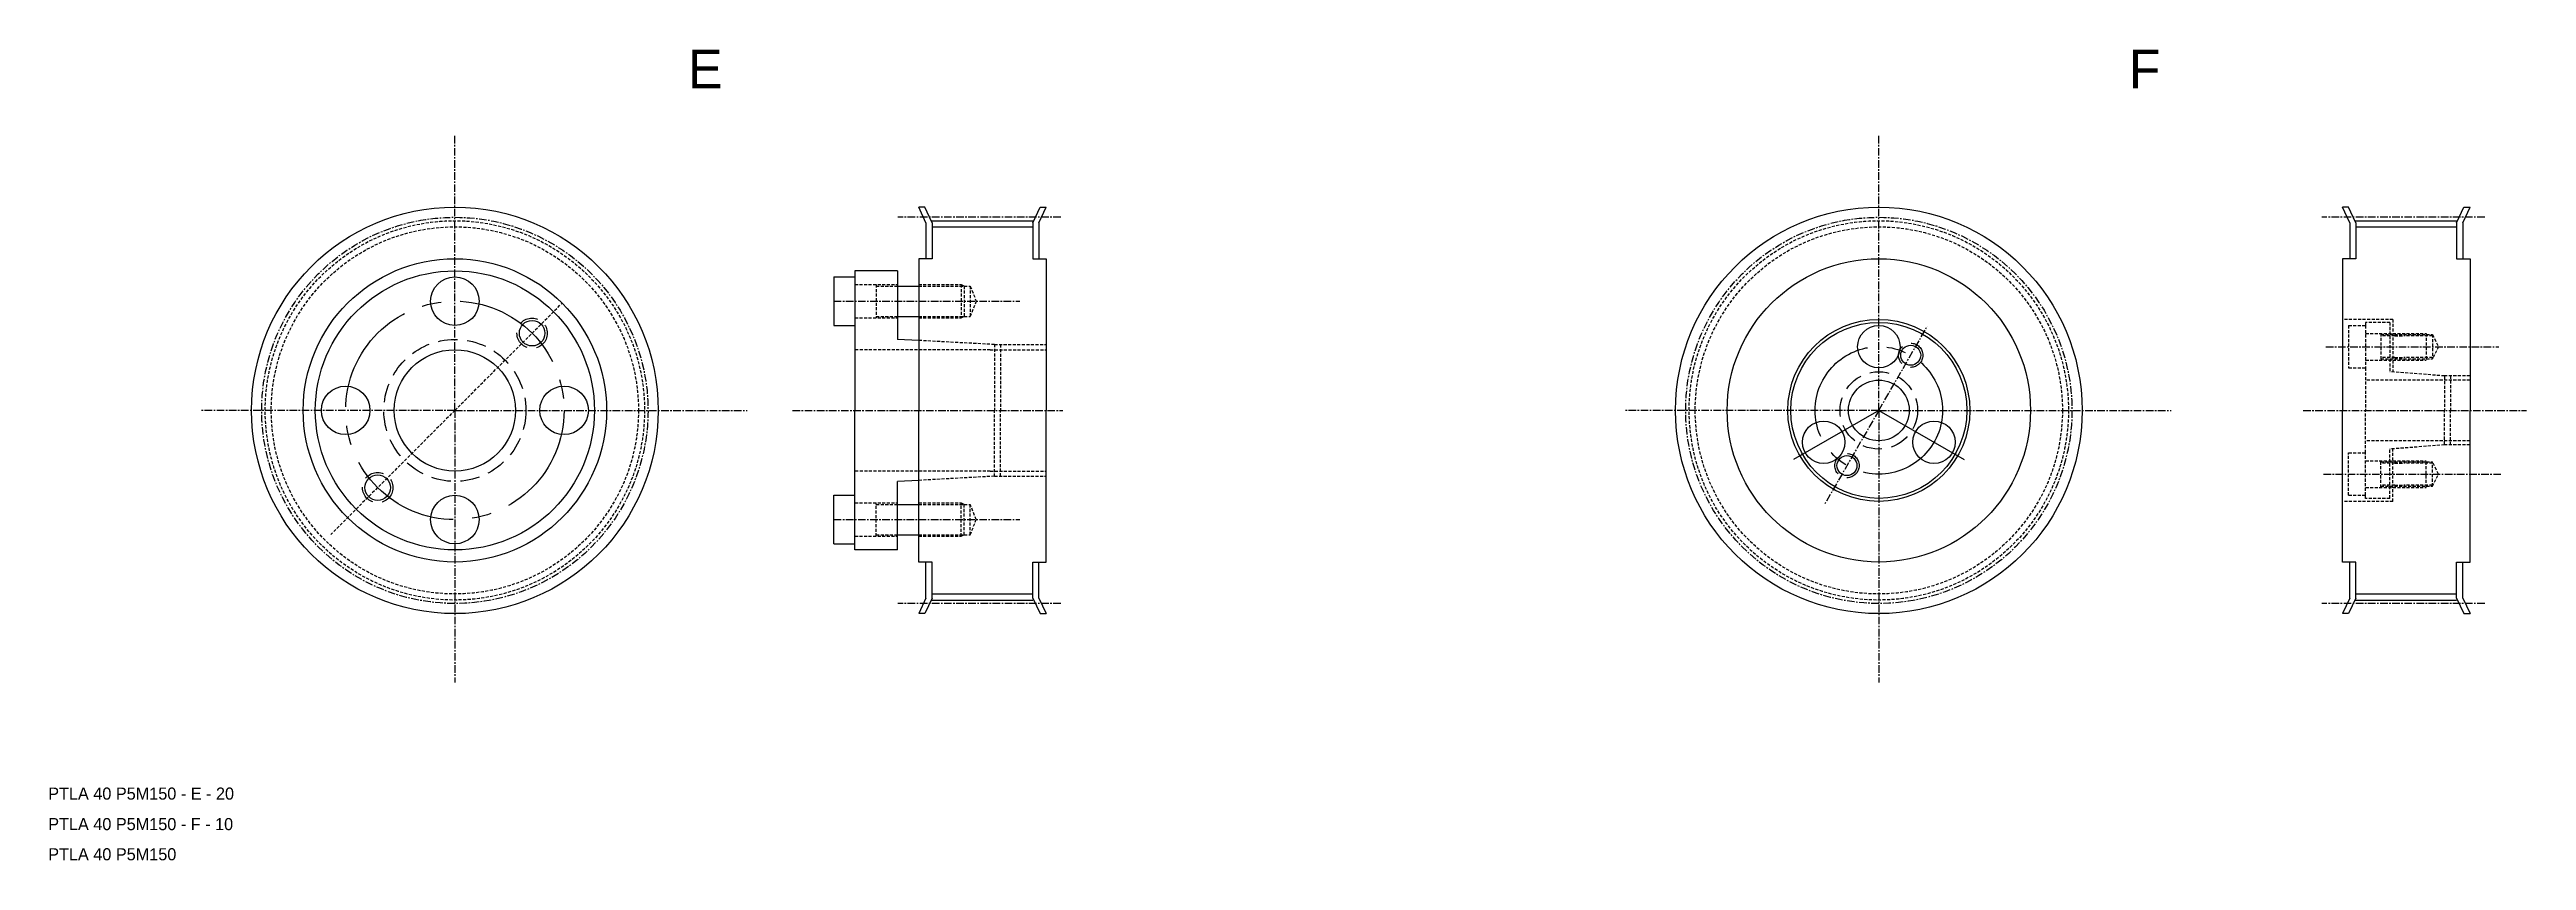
# Model space of a CAD drawing. Extents: x -215 to 193, y 882 to 1016.
import ezdxf

# ---------------------------------------------------------------- set-up
doc = ezdxf.new("R2010")
doc.units = 0
for name, pattern in [('CENTER', [2, 1.25, -0.25, 0.25, -0.25]), ('CENTER2', [28.575, 19.05, -3.175, 3.175, -3.175]), ('DASHED', [0.75, 0.5, -0.25]), ('HIDDEN2', [4.7625, 3.175, -1.5875])]:
    doc.linetypes.add(name, pattern=pattern)
doc.layers.get('0').update_dxf_attribs({"linetype": 'CONTINUOUS'})
doc.layers.add('CENTER', color=1, linetype='CENTER')

# ---------------------------------------------------------------- blocks, each defined once
blk = doc.blocks.new('*U50')
at = {"color": 7}
blk.add_text('E', height=6.4, dxfattribs=at).set_placement((-109.96, 1009.61))
blk = doc.blocks.new('*U51')
at = {"color": 7}
blk.add_text('F', height=6.4, dxfattribs=at).set_placement((127.48, 1009.61))

msp = doc.modelspace()

# ---------------------------------------------------------------- linework, layer by layer
at = {"color": 7, "linetype": 'CONTINUOUS'}
for p, q in [((-70.95, 990.03), (-71.95, 990.03)), ((-70.75, 987.47), (-71.95, 990.03)), ((-69.75, 987.47), (-70.95, 990.03)), ((-53.15, 987.47), (-51.95, 990.03)), ((-52.15, 987.47), (-50.95, 990.03)), ((-51.95, 990.03), (-50.95, 990.03)), ((163.92, 987.47), (162.72, 990.03)), ((163.72, 990.03), (162.72, 990.03)), ((164.92, 987.47), (163.72, 990.03)), ((181.52, 987.47), (182.72, 990.03)), ((182.52, 987.47), (183.72, 990.03)), ((182.72, 990.03), (183.72, 990.03)), ((-70.75, 987.47), (-70.75, 981.53)), ((-69.9, 987.79), (-53.15, 987.79)), ((-69.75, 987.47), (-69.75, 981.53)), ((-69.75, 986.79), (-53.15, 986.79)), ((-53.15, 987.47), (-53.15, 981.53)), ((-52.15, 987.47), (-52.15, 981.53)), ((163.92, 987.47), (163.92, 981.53)), ((164.78, 987.79), (181.52, 987.79)), ((164.92, 987.47), (164.92, 981.53)), ((164.92, 986.79), (181.52, 986.79)), ((181.52, 987.47), (181.52, 981.53)), ((182.52, 987.47), (182.52, 981.53)), ((-69.75, 981.53), (-71.95, 981.53)), ((-71.95, 981.53), (-71.95, 956.53)), ((-53.15, 981.53), (-52.15, 981.53)), ((-52.65, 981.53), (-50.95, 981.53)), ((-50.95, 981.53), (-50.95, 956.53)), ((162.72, 981.53), (162.72, 956.53)), ((164.92, 981.53), (162.72, 981.53)), ((181.52, 981.53), (182.52, 981.53)), ((182.02, 981.53), (183.72, 981.53)), ((183.72, 981.53), (183.72, 956.53)), ((-85.95, 978.53), (-82.45, 978.53)), ((-85.95, 978.53), (-85.95, 970.53)), ((-82.45, 979.53), (-82.45, 956.53)), ((-75.45, 979.53), (-82.45, 979.53)), ((-82.45, 978.53), (-82.45, 970.53)), ((-75.45, 979.53), (-75.45, 968.23)), ((-75.45, 977.03), (-71.95, 977.03)), ((-75.45, 972.03), (-71.95, 972.03)), ((-85.95, 970.53), (-82.45, 970.53)), ((-71.94, 968.06), (-75.45, 968.23)), ((-82.45, 933.53), (-82.45, 956.53)), ((-71.95, 931.53), (-71.95, 956.53)), ((-50.95, 931.53), (-50.95, 956.53)), ((162.72, 931.53), (162.72, 956.53)), ((183.72, 931.53), (183.72, 956.53)), ((-71.94, 944.99), (-75.45, 944.83)), ((-75.45, 933.53), (-75.45, 944.83)), ((-85.95, 934.53), (-85.95, 942.53)), ((-85.95, 942.53), (-82.45, 942.53)), ((-82.45, 934.53), (-82.45, 942.53)), ((-75.45, 941.03), (-71.95, 941.03)), ((-75.45, 936.03), (-71.95, 936.03)), ((-85.95, 934.53), (-82.45, 934.53)), ((-75.45, 933.53), (-82.45, 933.53)), ((-69.75, 931.53), (-71.95, 931.53)), ((-70.75, 925.58), (-70.75, 931.53)), ((-69.75, 925.58), (-69.75, 931.53)), ((-53.15, 925.58), (-53.15, 931.53)), ((-53.15, 931.53), (-52.15, 931.53)), ((-52.65, 931.53), (-50.95, 931.53)), ((-52.15, 925.58), (-52.15, 931.53)), ((164.92, 931.53), (162.72, 931.53)), ((163.92, 925.58), (163.92, 931.53)), ((164.92, 925.58), (164.92, 931.53)), ((181.52, 925.58), (181.52, 931.53)), ((181.52, 931.53), (182.52, 931.53)), ((182.02, 931.53), (183.72, 931.53)), ((182.52, 925.58), (182.52, 931.53)), ((-70.75, 925.58), (-71.95, 923.03)), ((-70.95, 923.03), (-71.95, 923.03)), ((-69.75, 925.58), (-70.95, 923.03)), ((-69.9, 925.27), (-53.15, 925.27)), ((-69.75, 926.27), (-53.15, 926.27)), ((-53.15, 925.58), (-51.95, 923.03)), ((-52.15, 925.58), (-50.95, 923.03)), ((-51.95, 923.03), (-50.95, 923.03)), ((163.92, 925.58), (162.72, 923.03)), ((163.72, 923.03), (162.72, 923.03)), ((164.92, 925.58), (163.72, 923.03)), ((164.78, 925.27), (181.52, 925.27)), ((164.92, 926.27), (181.52, 926.27)), ((181.52, 925.58), (182.72, 923.03)), ((182.52, 925.58), (183.72, 923.03)), ((182.72, 923.03), (183.72, 923.03))]:
    msp.add_line(p, q, dxfattribs=at)
at = {"color": 3, "linetype": 'DASHED'}
for p, q in [((-82.45, 977.28), (-75.45, 977.28)), ((-78.95, 977.28), (-78.95, 971.78)), ((-78.95, 977.03), (-75.45, 977.03)), ((-71.95, 977.28), (-64.95, 977.28)), ((-71.95, 977.03), (-63.45, 977.03)), ((-64.95, 977.28), (-64.95, 971.78)), ((-64.95, 977.28), (-64.45, 977.03)), ((-64.45, 977.03), (-64.45, 972.03)), ((-63.45, 977.03), (-63.45, 972.03)), ((-63.45, 977.03), (-62.45, 974.53)), ((-82.45, 971.78), (-75.45, 971.78)), ((-78.95, 972.03), (-75.45, 972.03)), ((-71.95, 972.03), (-63.45, 972.03)), ((-71.95, 971.78), (-64.95, 971.78)), ((-64.95, 971.78), (-64.45, 972.03)), ((-62.45, 974.53), (-63.45, 972.03)), ((-59.45, 967.38), (-71.94, 968.06)), ((171.02, 971.53), (162.72, 971.53)), ((163.72, 970.53), (163.72, 963.53)), ((163.72, 970.53), (166.52, 970.53)), ((166.52, 971.03), (166.52, 970.53)), ((170.52, 971.03), (166.52, 971.03)), ((166.52, 970.53), (166.52, 963.53)), ((166.52, 969.23), (176.52, 969.23)), ((169.02, 969.23), (169.02, 964.83)), ((169.02, 969.03), (177.52, 969.03)), ((171.32, 968.83), (169.02, 968.83)), ((170.52, 971.03), (170.52, 962.9)), ((171.02, 971.53), (171.02, 962.9)), ((171.32, 968.83), (172.82, 968.83)), ((177.52, 968.83), (172.82, 968.83)), ((176.52, 969.23), (176.52, 964.83)), ((177.52, 969.03), (178.52, 967.03)), ((177.52, 969.03), (177.52, 965.03)), ((-60.15, 966.53), (-82.45, 966.53)), ((-60.15, 966.53), (-50.95, 966.53)), ((-59.45, 967.43), (-59.45, 956.53)), ((-59.45, 967.38), (-50.95, 967.38)), ((-58.45, 967.38), (-58.45, 956.53)), ((163.72, 963.53), (166.52, 963.53)), ((166.52, 964.83), (176.52, 964.83)), ((166.52, 963.53), (166.52, 956.53)), ((171.32, 965.23), (169.02, 965.23)), ((169.02, 965.03), (177.52, 965.03)), ((171.32, 965.23), (172.82, 965.23)), ((177.52, 965.23), (172.82, 965.23)), ((178.52, 967.03), (177.52, 965.03)), ((183.72, 961.53), (166.52, 961.53)), ((179.52, 962.21), (170.52, 962.9)), ((183.72, 962.21), (179.52, 962.21)), ((179.52, 962.1), (179.52, 956.53)), ((180.52, 962.21), (180.52, 956.53)), ((-59.45, 945.62), (-59.45, 956.53)), ((-58.45, 945.68), (-58.45, 956.53)), ((166.52, 949.53), (166.52, 956.53)), ((179.52, 950.95), (179.52, 956.53)), ((180.52, 950.84), (180.52, 956.53)), ((183.72, 951.53), (166.52, 951.53)), ((163.72, 949.53), (166.52, 949.53)), ((163.72, 942.53), (163.72, 949.53)), ((166.52, 942.53), (166.52, 949.53)), ((166.52, 948.23), (176.52, 948.23)), ((169.02, 943.83), (169.02, 948.23)), ((169.02, 948.03), (177.52, 948.03)), ((171.32, 947.83), (169.02, 947.83)), ((179.52, 950.84), (170.52, 950.15)), ((170.52, 942.03), (170.52, 950.15)), ((171.02, 941.53), (171.02, 950.15)), ((171.32, 947.83), (172.82, 947.83)), ((177.52, 947.83), (172.82, 947.83)), ((176.52, 943.83), (176.52, 948.23)), ((178.52, 946.03), (177.52, 948.03)), ((177.52, 944.03), (177.52, 948.03)), ((183.72, 950.84), (179.52, 950.84)), ((-60.15, 946.53), (-82.45, 946.53)), ((-59.45, 945.68), (-71.94, 944.99)), ((-60.15, 946.53), (-50.95, 946.53)), ((-59.45, 945.68), (-50.95, 945.68)), ((166.52, 943.83), (176.52, 943.83)), ((171.32, 944.23), (169.02, 944.23)), ((169.02, 944.03), (177.52, 944.03)), ((171.32, 944.23), (172.82, 944.23)), ((177.52, 944.23), (172.82, 944.23)), ((177.52, 944.03), (178.52, 946.03)), ((-82.45, 941.28), (-75.45, 941.28)), ((-78.95, 935.78), (-78.95, 941.28)), ((-78.95, 941.03), (-75.45, 941.03)), ((-71.95, 941.28), (-64.95, 941.28)), ((-71.95, 941.03), (-63.45, 941.03)), ((-64.95, 935.78), (-64.95, 941.28)), ((-64.95, 941.28), (-64.45, 941.03)), ((-64.45, 936.03), (-64.45, 941.03)), ((-62.45, 938.53), (-63.45, 941.03)), ((-63.45, 936.03), (-63.45, 941.03)), ((171.02, 941.53), (162.72, 941.53)), ((163.72, 942.53), (166.52, 942.53)), ((166.52, 942.03), (166.52, 942.53)), ((166.52, 942.03), (166.52, 942.53)), ((170.52, 942.03), (166.52, 942.03)), ((170.52, 942.03), (166.52, 942.03)), ((-82.45, 935.78), (-75.45, 935.78)), ((-78.95, 936.03), (-75.45, 936.03)), ((-71.95, 936.03), (-63.45, 936.03)), ((-71.95, 935.78), (-64.95, 935.78)), ((-64.95, 935.78), (-64.45, 936.03)), ((-63.45, 936.03), (-62.45, 938.53))]:
    msp.add_line(p, q, dxfattribs=at)
at = {"color": 1, "linetype": 'DASHED'}
for q in [(-130.66, 974.26), (-168.83, 936.08)]:
    msp.add_line((-148.39, 956.53), q, dxfattribs=at)
at = {"color": 1, "linetype": 'CENTER'}
for q in [(94.31, 970.42), (77.34, 941.03)]:
    msp.add_line((86.29, 956.53), q, dxfattribs=at)
at = {"color": 1, "linetype": 'CENTER2'}
for q in [(72.24, 948.41), (100.34, 948.41)]:
    msp.add_line((86.29, 956.53), q, dxfattribs=at)
at = {"color": 7, "linetype": 'CONTINUOUS'}
for centre, radius in [((-148.39, 956.53), 33.5), ((86.29, 956.53), 33.5), ((-148.39, 956.53), 25), ((86.29, 956.53), 25), ((-148.39, 956.53), 23), ((-148.39, 974.53), 4), ((-135.66, 969.25), 2.1), ((86.29, 956.53), 15), ((86.29, 956.53), 14.5), ((86.29, 967.03), 3.5), ((-148.39, 956.53), 10), ((91.54, 965.62), 1.65), ((-166.39, 956.53), 4), ((-130.39, 956.53), 4), ((86.29, 956.53), 5), ((77.2, 951.28), 3.5), ((95.38, 951.28), 3.5), ((81.04, 947.43), 1.65), ((-161.11, 943.8), 2.1), ((-148.39, 938.53), 4)]:
    msp.add_circle(centre, radius, dxfattribs=at)
at = {"color": 3, "linetype": 'DASHED'}
for centre, radius in [((-148.39, 956.53), 31.26), ((-148.39, 956.53), 30.26), ((86.29, 956.53), 31.26), ((86.29, 956.53), 30.26)]:
    msp.add_circle(centre, radius, dxfattribs=at)
at = {"color": 1, "linetype": 'CENTER2'}
for centre, radius in [((-148.39, 956.53), 18), ((86.29, 956.53), 10.5)]:
    msp.add_circle(centre, radius, dxfattribs=at)
at = {"color": 3, "linetype": 'HIDDEN2'}
for centre, radius in [((-135.66, 969.25), 2.5), ((-148.39, 956.53), 11.7), ((91.54, 965.62), 2), ((86.29, 956.53), 6.38), ((81.04, 947.43), 2), ((-161.11, 943.8), 2.5)]:
    msp.add_circle(centre, radius, dxfattribs=at)
at = {"layer": 'CENTER', "color": 1, "linetype": 'CENTER'}
for p, q in [((-148.39, 956.53), (-148.39, 1001.93)), ((86.29, 956.53), (86.29, 1001.93)), ((-48.52, 988.36), (-75.37, 988.36)), ((186.15, 988.36), (159.3, 988.36)), ((-85.95, 974.53), (-55.27, 974.53)), ((159.97, 967.03), (188.47, 967.03)), ((-148.39, 956.53), (-190.21, 956.53)), ((-148.39, 956.53), (-100.2, 956.53)), ((-148.39, 956.53), (-148.39, 911.67)), ((-92.74, 956.53), (-48.2, 956.53)), ((-92.74, 956.53), (-48.2, 956.53)), ((-92.74, 956.53), (-48.2, 956.53)), ((-92.74, 956.53), (-48.2, 956.53)), ((-92.74, 956.53), (-48.2, 956.53)), ((-92.74, 956.53), (-48.2, 956.53)), ((-92.74, 956.53), (-48.2, 956.53)), ((-92.74, 956.53), (-48.2, 956.53)), ((-92.74, 956.53), (-48.2, 956.53)), ((-92.74, 956.53), (-48.2, 956.53)), ((-92.74, 956.53), (-48.2, 956.53)), ((86.29, 956.53), (44.47, 956.53)), ((86.29, 956.53), (134.48, 956.53)), ((86.29, 956.53), (86.29, 911.67)), ((156.22, 956.53), (193.02, 956.53)), ((159.57, 946.03), (188.87, 946.03)), ((-85.95, 938.53), (-55.27, 938.53)), ((-48.52, 924.7), (-75.37, 924.7)), ((186.15, 924.7), (159.3, 924.7))]:
    msp.add_line(p, q, dxfattribs=at)
for centre in [(-148.39, 956.53), (86.29, 956.53)]:
    msp.add_circle(centre, 31.83, dxfattribs=at)

# ---------------------------------------------------------------- block references
for name in ['*U50', '*U51']:
    msp.add_blockref(name, (0, 0))

# ---------------------------------------------------------------- texts
at = {"color": 7, "linetype": 'CONTINUOUS'}
for s, p in [('PTLA 40 P5M150 - E - 20', (-215.41, 892.37)), ('PTLA 40 P5M150 - F - 10', (-215.41, 887.34)), ('PTLA 40 P5M150', (-215.41, 882.37))]:
    msp.add_text(s, height=2, dxfattribs=at).set_placement(p)

doc.saveas('drawing.dxf')
